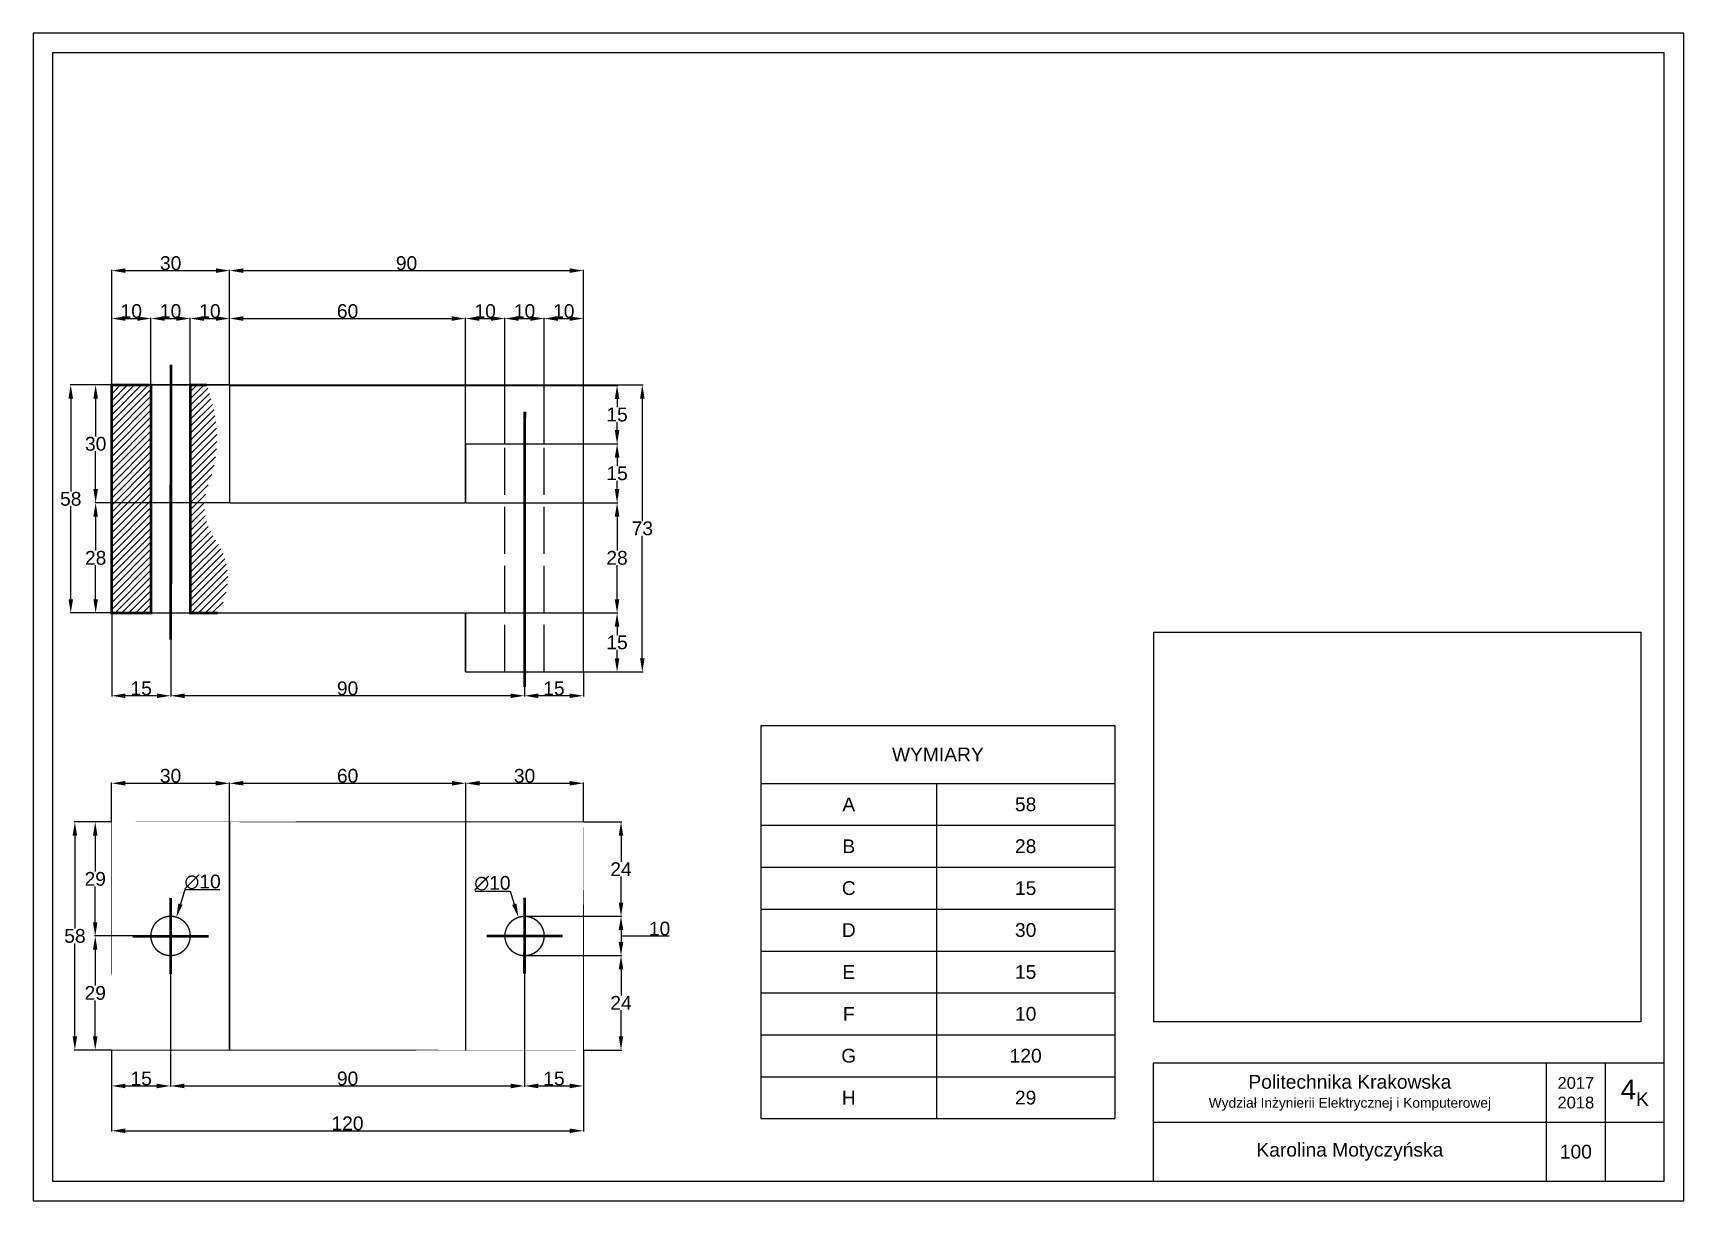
# Model space of a CAD drawing. Header units: inches. Extents: x 30 to 450, y 19 to 316.
import ezdxf

# ---------------------------------------------------------------- set-up
doc = ezdxf.new("R2010")
doc.units = ezdxf.units.IN
doc.header["$MEASUREMENT"] = 0
doc.linetypes.add('ACAD_ISO02W100', pattern=[15, 12, -3])
doc.linetypes.add('ACAD_ISO10W100', pattern=[18, 12, -3, 0, -3])
doc.layers.add('RYSUNEK', color=7, linetype='Continuous', true_color=0x000000)
doc.layers.add('TEMAT', color=7, linetype='Continuous', true_color=0xffffff)
doc.layers.add('TABELA', color=7, linetype='Continuous')
doc.layers.add('WYMIAROWANIE', color=7, linetype='Continuous')
doc.styles.get("Standard").update_dxf_attribs({"font": 'arial.ttf'})
doc.dimstyles.get("Standard").update_dxf_attribs({"dimtxt": 3.5, "dimasz": 3.5, "dimexe": 0.18, "dimexo": 0.0625, "dimgap": 0.09, "dimtad": 1, "dimtih": 1, "dimtoh": 1, "dimdec": 0, "dimzin": 0, "dimdsep": 46, "dimtxsty": 'Standard', "dimcen": 0, "dimadec": 0, "dimazin": 0, "dimtfac": 1, "dimtdec": 0, "dimtofl": 0, "dimtmove": 0, "dimatfit": 3, "dimfxl": 1, "dimtolj": 1, "dimtzin": 0, "dimarcsym": 0})
picture_1 = doc.add_image_def('image1.jpg', size_in_pixel=(1535, 1228))

# ---------------------------------------------------------------- blocks, each defined once
blk = doc.blocks.new('*T1')
at = {"layer": 'TABELA', "color": 0, "linetype": 'ByBlock', "lineweight": -2, "transparency": 16777216}
for p, q in [((0, 0), (90, 0)), ((0, 0), (0, -100)), ((90, 0), (90, -100)), ((0, -14.76), (90, -14.76)), ((44.69, -14.76), (44.69, -100)), ((0, -25.41), (90, -25.41)), ((0, -36.07), (90, -36.07)), ((0, -46.72), (90, -46.72)), ((0, -57.38), (90, -57.38)), ((0, -68.03), (90, -68.03)), ((0, -78.69), (90, -78.69)), ((0, -89.34), (90, -89.34)), ((0, -100), (90, -100))]:
    blk.add_line(p, q, dxfattribs=at)
at = {"layer": 'TABELA', "color": 0, "transparency": 16777216, "char_height": 3.5, "attachment_point": 5}
for s, insert, width in [('WYMIARY', (45, -7.38), 89.88), ('A', (22.34, -20.09), 44.5653), ('58', (67.34, -20.09), 45.1947), ('B', (22.34, -30.74), 44.5653), ('28', (67.34, -30.74), 45.1947), ('C', (22.34, -41.4), 44.5653), ('15', (67.34, -41.4), 45.1947), ('D', (22.34, -52.05), 44.5653), ('30', (67.34, -52.05), 45.1947), ('E', (22.34, -62.71), 44.5653), ('15', (67.34, -62.71), 45.1947), ('F', (22.34, -73.36), 44.5653), ('10', (67.34, -73.36), 45.1947), ('G', (22.34, -84.02), 44.5653), ('120', (67.34, -84.02), 45.1947), ('H', (22.34, -94.67), 44.5653), ('29', (67.34, -94.67), 45.1947)]:
    blk.add_mtext(s, dxfattribs=dict(at, insert=insert, width=width))
blk = doc.blocks.new('*D2')
at = {"layer": 'Defpoints', "color": 0, "lineweight": 25, "transparency": 16777216}
for p in [(60.12, 243.44), (50.14, 226.57), (60.12, 226.57)]:
    blk.add_point(p, dxfattribs=at)
at = {"layer": 'WYMIAROWANIE', "color": 0, "lineweight": -2, "transparency": 16777216}
for p, q in [((50.14, 226.63), (50.14, 243.62)), ((60.12, 226.63), (60.12, 243.62)), ((53.64, 243.44), (56.62, 243.44))]:
    blk.add_line(p, q, dxfattribs=at)
at = {"layer": 'WYMIAROWANIE', "color": 0, "lineweight": 25, "transparency": 16777216}
for points in [[(53.64, 244.02), (53.64, 242.86), (50.14, 243.44)], [(56.62, 244.02), (56.62, 242.86), (60.12, 243.44)]]:
    blk.add_solid(points, dxfattribs=at)
at = {"layer": 'WYMIAROWANIE', "color": 0, "lineweight": 25, "transparency": 16777216, "insert": (55.13, 245.32), "char_height": 3.5, "attachment_point": 5}
blk.add_mtext('\\A1;10', dxfattribs=at)
blk = doc.blocks.new('*D3')
at = {"layer": 'Defpoints', "color": 0, "lineweight": 25, "transparency": 16777216}
for p in [(70.12, 243.44), (60.12, 226.57), (70.12, 226.57)]:
    blk.add_point(p, dxfattribs=at)
at = {"layer": 'WYMIAROWANIE', "color": 0, "lineweight": -2, "transparency": 16777216}
for p, q in [((60.12, 226.63), (60.12, 243.62)), ((70.12, 226.63), (70.12, 243.62)), ((63.62, 243.44), (66.62, 243.44))]:
    blk.add_line(p, q, dxfattribs=at)
at = {"layer": 'WYMIAROWANIE', "color": 0, "lineweight": 25, "transparency": 16777216}
for points in [[(63.62, 244.02), (63.62, 242.86), (60.12, 243.44)], [(66.62, 244.02), (66.62, 242.86), (70.12, 243.44)]]:
    blk.add_solid(points, dxfattribs=at)
at = {"layer": 'WYMIAROWANIE', "color": 0, "lineweight": 25, "transparency": 16777216, "insert": (65.12, 245.32), "char_height": 3.5, "attachment_point": 5}
blk.add_mtext('\\A1;10', dxfattribs=at)
blk = doc.blocks.new('*D4')
at = {"layer": 'Defpoints', "color": 0, "lineweight": 25, "transparency": 16777216}
for p in [(80.14, 243.44), (70.12, 226.57), (80.14, 226.57)]:
    blk.add_point(p, dxfattribs=at)
at = {"layer": 'WYMIAROWANIE', "color": 0, "lineweight": -2, "transparency": 16777216}
for p, q in [((70.12, 226.63), (70.12, 243.62)), ((80.14, 226.63), (80.14, 243.62)), ((73.62, 243.44), (76.64, 243.44))]:
    blk.add_line(p, q, dxfattribs=at)
at = {"layer": 'WYMIAROWANIE', "color": 0, "lineweight": 25, "transparency": 16777216}
for points in [[(73.62, 244.02), (73.62, 242.86), (70.12, 243.44)], [(76.64, 244.02), (76.64, 242.86), (80.14, 243.44)]]:
    blk.add_solid(points, dxfattribs=at)
at = {"layer": 'WYMIAROWANIE', "color": 0, "lineweight": 25, "transparency": 16777216, "insert": (75.13, 245.32), "char_height": 3.5, "attachment_point": 5}
blk.add_mtext('\\A1;10', dxfattribs=at)
blk = doc.blocks.new('*D5')
at = {"layer": 'Defpoints', "color": 0, "lineweight": 25, "transparency": 16777216}
for p in [(140.14, 243.44), (80.14, 226.57), (140.14, 211.57)]:
    blk.add_point(p, dxfattribs=at)
at = {"layer": 'WYMIAROWANIE', "color": 0, "lineweight": -2, "transparency": 16777216}
for p, q in [((80.14, 226.63), (80.14, 243.62)), ((140.14, 211.63), (140.14, 243.62)), ((83.64, 243.44), (136.64, 243.44))]:
    blk.add_line(p, q, dxfattribs=at)
at = {"layer": 'WYMIAROWANIE', "color": 0, "lineweight": 25, "transparency": 16777216}
for points in [[(83.64, 244.02), (83.64, 242.86), (80.14, 243.44)], [(136.64, 244.02), (136.64, 242.86), (140.14, 243.44)]]:
    blk.add_solid(points, dxfattribs=at)
at = {"layer": 'WYMIAROWANIE', "color": 0, "lineweight": 25, "transparency": 16777216, "insert": (110.14, 245.32), "char_height": 3.5, "attachment_point": 5}
blk.add_mtext('\\A1;60', dxfattribs=at)
blk = doc.blocks.new('*D6')
at = {"layer": 'Defpoints', "color": 0, "lineweight": 25, "transparency": 16777216}
for p in [(150.17, 243.44), (140.14, 211.57), (150.17, 211.57)]:
    blk.add_point(p, dxfattribs=at)
at = {"layer": 'WYMIAROWANIE', "color": 0, "lineweight": -2, "transparency": 16777216}
for p, q in [((140.14, 211.63), (140.14, 243.62)), ((150.17, 211.63), (150.17, 243.62)), ((143.64, 243.44), (146.67, 243.44))]:
    blk.add_line(p, q, dxfattribs=at)
at = {"layer": 'WYMIAROWANIE', "color": 0, "lineweight": 25, "transparency": 16777216}
for points in [[(143.64, 244.02), (143.64, 242.86), (140.14, 243.44)], [(146.67, 244.02), (146.67, 242.86), (150.17, 243.44)]]:
    blk.add_solid(points, dxfattribs=at)
at = {"layer": 'WYMIAROWANIE', "color": 0, "lineweight": 25, "transparency": 16777216, "insert": (145.15, 245.32), "char_height": 3.5, "attachment_point": 5}
blk.add_mtext('\\A1;10', dxfattribs=at)
blk = doc.blocks.new('*D7')
at = {"layer": 'Defpoints', "color": 0, "lineweight": 25, "transparency": 16777216}
for p in [(160.17, 243.44), (150.17, 211.57), (160.17, 211.57)]:
    blk.add_point(p, dxfattribs=at)
at = {"layer": 'WYMIAROWANIE', "color": 0, "lineweight": -2, "transparency": 16777216}
for p, q in [((150.17, 211.63), (150.17, 243.62)), ((160.17, 211.63), (160.17, 243.62)), ((153.67, 243.44), (156.67, 243.44))]:
    blk.add_line(p, q, dxfattribs=at)
at = {"layer": 'WYMIAROWANIE', "color": 0, "lineweight": 25, "transparency": 16777216}
for points in [[(153.67, 244.02), (153.67, 242.86), (150.17, 243.44)], [(156.67, 244.02), (156.67, 242.86), (160.17, 243.44)]]:
    blk.add_solid(points, dxfattribs=at)
at = {"layer": 'WYMIAROWANIE', "color": 0, "lineweight": 25, "transparency": 16777216, "insert": (155.17, 245.32), "char_height": 3.5, "attachment_point": 5}
blk.add_mtext('\\A1;10', dxfattribs=at)
blk = doc.blocks.new('*D8')
at = {"layer": 'Defpoints', "color": 0, "lineweight": 25, "transparency": 16777216}
for p in [(170.14, 243.44), (160.17, 211.57), (170.14, 211.57)]:
    blk.add_point(p, dxfattribs=at)
at = {"layer": 'WYMIAROWANIE', "color": 0, "lineweight": -2, "transparency": 16777216}
for p, q in [((160.17, 211.63), (160.17, 243.62)), ((170.14, 211.63), (170.14, 243.62)), ((163.67, 243.44), (166.64, 243.44))]:
    blk.add_line(p, q, dxfattribs=at)
at = {"layer": 'WYMIAROWANIE', "color": 0, "lineweight": 25, "transparency": 16777216}
for points in [[(163.67, 244.02), (163.67, 242.86), (160.17, 243.44)], [(166.64, 244.02), (166.64, 242.86), (170.14, 243.44)]]:
    blk.add_solid(points, dxfattribs=at)
at = {"layer": 'WYMIAROWANIE', "color": 0, "lineweight": 25, "transparency": 16777216, "insert": (165.15, 245.32), "char_height": 3.5, "attachment_point": 5}
blk.add_mtext('\\A1;10', dxfattribs=at)
blk = doc.blocks.new('*D9')
at = {"layer": 'Defpoints', "color": 0, "lineweight": 25, "transparency": 16777216}
for p in [(50.14, 226.57), (39.72, 168.57), (50.14, 168.57)]:
    blk.add_point(p, dxfattribs=at)
at = {"layer": 'WYMIAROWANIE', "color": 0, "lineweight": -2, "transparency": 16777216}
for p, q in [((50.07, 226.57), (39.54, 226.57)), ((39.72, 223.07), (39.72, 199.45)), ((39.72, 172.07), (39.72, 195.69)), ((50.07, 168.57), (39.54, 168.57))]:
    blk.add_line(p, q, dxfattribs=at)
at = {"layer": 'WYMIAROWANIE', "color": 0, "lineweight": 25, "transparency": 16777216}
for points in [[(39.14, 223.07), (40.31, 223.07), (39.72, 226.57)], [(39.14, 172.07), (40.31, 172.07), (39.72, 168.57)]]:
    blk.add_solid(points, dxfattribs=at)
at = {"layer": 'WYMIAROWANIE', "color": 0, "lineweight": 25, "transparency": 16777216, "insert": (39.72, 197.57), "char_height": 3.5, "attachment_point": 5}
blk.add_mtext('\\A1;58', dxfattribs=at)
blk = doc.blocks.new('*D10')
at = {"layer": 'Defpoints', "color": 0, "lineweight": 25, "transparency": 16777216}
for p in [(80.14, 226.57), (46.06, 196.57), (80.14, 196.57)]:
    blk.add_point(p, dxfattribs=at)
at = {"layer": 'WYMIAROWANIE', "color": 0, "lineweight": -2, "transparency": 16777216}
for p, q in [((80.07, 226.57), (45.88, 226.57)), ((46.06, 223.07), (46.06, 213.45)), ((46.06, 200.07), (46.06, 209.69)), ((80.07, 196.57), (45.88, 196.57))]:
    blk.add_line(p, q, dxfattribs=at)
at = {"layer": 'WYMIAROWANIE', "color": 0, "lineweight": 25, "transparency": 16777216}
for points in [[(45.47, 223.07), (46.64, 223.07), (46.06, 226.57)], [(45.47, 200.07), (46.64, 200.07), (46.06, 196.57)]]:
    blk.add_solid(points, dxfattribs=at)
at = {"layer": 'WYMIAROWANIE', "color": 0, "lineweight": 25, "transparency": 16777216, "insert": (46.06, 211.57), "char_height": 3.5, "attachment_point": 5}
blk.add_mtext('\\A1;30', dxfattribs=at)
blk = doc.blocks.new('*D11')
at = {"layer": 'Defpoints', "color": 0, "lineweight": 25, "transparency": 16777216}
for p in [(80.14, 196.57), (46.06, 168.57), (60.12, 168.57)]:
    blk.add_point(p, dxfattribs=at)
at = {"layer": 'WYMIAROWANIE', "color": 0, "lineweight": -2, "transparency": 16777216}
for p, q in [((80.07, 196.57), (45.88, 196.57)), ((46.06, 193.07), (46.06, 184.45)), ((46.06, 172.07), (46.06, 180.69)), ((60.06, 168.57), (45.88, 168.57))]:
    blk.add_line(p, q, dxfattribs=at)
at = {"layer": 'WYMIAROWANIE', "color": 0, "lineweight": 25, "transparency": 16777216}
for points in [[(45.47, 193.07), (46.64, 193.07), (46.06, 196.57)], [(45.47, 172.07), (46.64, 172.07), (46.06, 168.57)]]:
    blk.add_solid(points, dxfattribs=at)
at = {"layer": 'WYMIAROWANIE', "color": 0, "lineweight": 25, "transparency": 16777216, "insert": (46.06, 182.57), "char_height": 3.5, "attachment_point": 5}
blk.add_mtext('\\A1;28', dxfattribs=at)
blk = doc.blocks.new('*D12')
at = {"layer": 'Defpoints', "color": 0, "lineweight": 25, "transparency": 16777216}
for p in [(80.14, 226.45), (170.14, 211.57), (178.7, 211.57)]:
    blk.add_point(p, dxfattribs=at)
at = {"layer": 'WYMIAROWANIE', "color": 0, "lineweight": -2, "transparency": 16777216}
for p, q in [((80.2, 226.45), (178.88, 226.45)), ((178.7, 222.95), (178.7, 220.89)), ((178.7, 215.07), (178.7, 217.13)), ((170.2, 211.57), (178.88, 211.57))]:
    blk.add_line(p, q, dxfattribs=at)
at = {"layer": 'WYMIAROWANIE', "color": 0, "lineweight": 25, "transparency": 16777216}
for points in [[(178.12, 222.95), (179.29, 222.95), (178.7, 226.45)], [(178.12, 215.07), (179.29, 215.07), (178.7, 211.57)]]:
    blk.add_solid(points, dxfattribs=at)
at = {"layer": 'WYMIAROWANIE', "color": 0, "lineweight": 25, "transparency": 16777216, "insert": (178.7, 219.01), "char_height": 3.5, "attachment_point": 5}
blk.add_mtext('\\A1;15', dxfattribs=at)
blk = doc.blocks.new('*D13')
at = {"layer": 'Defpoints', "color": 0, "lineweight": 25, "transparency": 16777216}
for p in [(170.14, 211.57), (140.14, 196.57), (178.7, 196.57)]:
    blk.add_point(p, dxfattribs=at)
at = {"layer": 'WYMIAROWANIE', "color": 0, "lineweight": -2, "transparency": 16777216}
for p, q in [((170.2, 211.57), (178.88, 211.57)), ((178.7, 208.07), (178.7, 205.95)), ((178.7, 200.07), (178.7, 202.19)), ((140.2, 196.57), (178.88, 196.57))]:
    blk.add_line(p, q, dxfattribs=at)
at = {"layer": 'WYMIAROWANIE', "color": 0, "lineweight": 25, "transparency": 16777216}
for points in [[(178.12, 208.07), (179.29, 208.07), (178.7, 211.57)], [(178.12, 200.07), (179.29, 200.07), (178.7, 196.57)]]:
    blk.add_solid(points, dxfattribs=at)
at = {"layer": 'WYMIAROWANIE', "color": 0, "lineweight": 25, "transparency": 16777216, "insert": (178.7, 204.07), "char_height": 3.5, "attachment_point": 5}
blk.add_mtext('\\A1;15', dxfattribs=at)
blk = doc.blocks.new('*D14')
at = {"layer": 'Defpoints', "color": 0, "lineweight": 25, "transparency": 16777216}
for p in [(140.14, 196.57), (140.14, 168.57), (178.7, 168.57)]:
    blk.add_point(p, dxfattribs=at)
at = {"layer": 'WYMIAROWANIE', "color": 0, "lineweight": -2, "transparency": 16777216}
for p, q in [((140.2, 196.57), (178.88, 196.57)), ((178.7, 193.07), (178.7, 184.45)), ((178.7, 172.07), (178.7, 180.69)), ((140.2, 168.57), (178.88, 168.57))]:
    blk.add_line(p, q, dxfattribs=at)
at = {"layer": 'WYMIAROWANIE', "color": 0, "lineweight": 25, "transparency": 16777216}
for points in [[(178.12, 193.07), (179.29, 193.07), (178.7, 196.57)], [(178.12, 172.07), (179.29, 172.07), (178.7, 168.57)]]:
    blk.add_solid(points, dxfattribs=at)
at = {"layer": 'WYMIAROWANIE', "color": 0, "lineweight": 25, "transparency": 16777216, "insert": (178.7, 182.57), "char_height": 3.5, "attachment_point": 5}
blk.add_mtext('\\A1;28', dxfattribs=at)
blk = doc.blocks.new('*D15')
at = {"layer": 'Defpoints', "color": 0, "lineweight": 25, "transparency": 16777216}
for p in [(140.14, 168.57), (170.14, 153.57), (178.7, 153.57)]:
    blk.add_point(p, dxfattribs=at)
at = {"layer": 'WYMIAROWANIE', "color": 0, "lineweight": -2, "transparency": 16777216}
for p, q in [((140.2, 168.57), (178.88, 168.57)), ((178.7, 165.07), (178.7, 162.95)), ((178.7, 157.07), (178.7, 159.19)), ((170.2, 153.57), (178.88, 153.57))]:
    blk.add_line(p, q, dxfattribs=at)
at = {"layer": 'WYMIAROWANIE', "color": 0, "lineweight": 25, "transparency": 16777216}
for points in [[(178.12, 165.07), (179.29, 165.07), (178.7, 168.57)], [(178.12, 157.07), (179.29, 157.07), (178.7, 153.57)]]:
    blk.add_solid(points, dxfattribs=at)
at = {"layer": 'WYMIAROWANIE', "color": 0, "lineweight": 25, "transparency": 16777216, "insert": (178.7, 161.07), "char_height": 3.5, "attachment_point": 5}
blk.add_mtext('\\A1;15', dxfattribs=at)
blk = doc.blocks.new('*D16')
at = {"layer": 'Defpoints', "color": 0, "lineweight": 25, "transparency": 16777216}
for p in [(80.14, 226.57), (170.14, 153.57), (185.13, 153.57)]:
    blk.add_point(p, dxfattribs=at)
at = {"layer": 'WYMIAROWANIE', "color": 0, "lineweight": -2, "transparency": 16777216}
for p, q in [((80.2, 226.57), (185.31, 226.57)), ((185.13, 223.07), (185.13, 191.95)), ((185.13, 157.07), (185.13, 188.19)), ((170.2, 153.57), (185.31, 153.57))]:
    blk.add_line(p, q, dxfattribs=at)
at = {"layer": 'WYMIAROWANIE', "color": 0, "lineweight": 25, "transparency": 16777216}
for points in [[(184.55, 223.07), (185.71, 223.07), (185.13, 226.57)], [(184.55, 157.07), (185.71, 157.07), (185.13, 153.57)]]:
    blk.add_solid(points, dxfattribs=at)
at = {"layer": 'WYMIAROWANIE', "color": 0, "lineweight": 25, "transparency": 16777216, "insert": (185.13, 190.07), "char_height": 3.5, "attachment_point": 5}
blk.add_mtext('\\A1;73', dxfattribs=at)
blk = doc.blocks.new('*D17')
at = {"layer": 'Defpoints', "color": 0, "lineweight": 25, "transparency": 16777216}
for p in [(155.14, 153.57), (170.14, 153.57), (155.14, 147.51)]:
    blk.add_point(p, dxfattribs=at)
at = {"layer": 'WYMIAROWANIE', "color": 0, "lineweight": -2, "transparency": 16777216}
for p, q in [((155.14, 153.51), (155.14, 147.33)), ((170.14, 153.51), (170.14, 147.33)), ((166.64, 147.51), (158.64, 147.51))]:
    blk.add_line(p, q, dxfattribs=at)
at = {"layer": 'WYMIAROWANIE', "color": 0, "lineweight": 25, "transparency": 16777216}
for points in [[(158.64, 148.09), (158.64, 146.93), (155.14, 147.51)], [(166.64, 148.09), (166.64, 146.93), (170.14, 147.51)]]:
    blk.add_solid(points, dxfattribs=at)
at = {"layer": 'WYMIAROWANIE', "color": 0, "lineweight": 25, "transparency": 16777216, "insert": (162.64, 149.39), "char_height": 3.5, "attachment_point": 5}
blk.add_mtext('\\A1;15', dxfattribs=at)
blk = doc.blocks.new('*D18')
at = {"layer": 'Defpoints', "color": 0, "lineweight": 25, "transparency": 16777216}
for p in [(65.16, 168.57), (155.14, 153.57), (65.16, 147.51)]:
    blk.add_point(p, dxfattribs=at)
at = {"layer": 'WYMIAROWANIE', "color": 0, "lineweight": -2, "transparency": 16777216}
for p, q in [((65.16, 168.51), (65.16, 147.33)), ((155.14, 153.51), (155.14, 147.33)), ((151.64, 147.51), (68.66, 147.51))]:
    blk.add_line(p, q, dxfattribs=at)
at = {"layer": 'WYMIAROWANIE', "color": 0, "lineweight": 25, "transparency": 16777216}
for points in [[(68.66, 148.09), (68.66, 146.93), (65.16, 147.51)], [(151.64, 148.09), (151.64, 146.93), (155.14, 147.51)]]:
    blk.add_solid(points, dxfattribs=at)
at = {"layer": 'WYMIAROWANIE', "color": 0, "lineweight": 25, "transparency": 16777216, "insert": (110.15, 149.39), "char_height": 3.5, "attachment_point": 5}
blk.add_mtext('\\A1;90', dxfattribs=at)
blk = doc.blocks.new('*D19')
at = {"layer": 'Defpoints', "color": 0, "lineweight": 25, "transparency": 16777216}
for p in [(50.14, 168.57), (65.16, 168.57), (50.14, 147.51)]:
    blk.add_point(p, dxfattribs=at)
at = {"layer": 'WYMIAROWANIE', "color": 0, "lineweight": -2, "transparency": 16777216}
for p, q in [((50.14, 168.51), (50.14, 147.33)), ((65.16, 168.51), (65.16, 147.33)), ((61.66, 147.51), (53.64, 147.51))]:
    blk.add_line(p, q, dxfattribs=at)
at = {"layer": 'WYMIAROWANIE', "color": 0, "lineweight": 25, "transparency": 16777216}
for points in [[(53.64, 148.09), (53.64, 146.93), (50.14, 147.51)], [(61.66, 148.09), (61.66, 146.93), (65.16, 147.51)]]:
    blk.add_solid(points, dxfattribs=at)
at = {"layer": 'WYMIAROWANIE', "color": 0, "lineweight": 25, "transparency": 16777216, "insert": (57.65, 149.39), "char_height": 3.5, "attachment_point": 5}
blk.add_mtext('\\A1;15', dxfattribs=at)
blk = doc.blocks.new('*D20')
at = {"layer": 'Defpoints', "color": 0, "lineweight": 25, "transparency": 16777216}
for p in [(80.14, 255.63), (50.14, 226.57), (80.14, 226.57)]:
    blk.add_point(p, dxfattribs=at)
at = {"layer": 'WYMIAROWANIE', "color": 0, "lineweight": -2, "transparency": 16777216}
for p, q in [((50.14, 226.63), (50.14, 255.81)), ((53.64, 255.63), (76.64, 255.63)), ((80.14, 226.63), (80.14, 255.81))]:
    blk.add_line(p, q, dxfattribs=at)
at = {"layer": 'WYMIAROWANIE', "color": 0, "lineweight": 25, "transparency": 16777216}
for points in [[(53.64, 256.21), (53.64, 255.05), (50.14, 255.63)], [(76.64, 256.21), (76.64, 255.05), (80.14, 255.63)]]:
    blk.add_solid(points, dxfattribs=at)
at = {"layer": 'WYMIAROWANIE', "color": 0, "lineweight": 25, "transparency": 16777216, "insert": (65.14, 257.51), "char_height": 3.5, "attachment_point": 5}
blk.add_mtext('\\A1;30', dxfattribs=at)
blk = doc.blocks.new('*D21')
at = {"layer": 'Defpoints', "color": 0, "lineweight": 25, "transparency": 16777216}
for p in [(170.14, 255.63), (80.14, 226.57), (170.14, 226.45)]:
    blk.add_point(p, dxfattribs=at)
at = {"layer": 'WYMIAROWANIE', "color": 0, "lineweight": -2, "transparency": 16777216}
for p, q in [((80.14, 226.63), (80.14, 255.81)), ((83.64, 255.63), (166.64, 255.63)), ((170.14, 226.52), (170.14, 255.81))]:
    blk.add_line(p, q, dxfattribs=at)
at = {"layer": 'WYMIAROWANIE', "color": 0, "lineweight": 25, "transparency": 16777216}
for points in [[(83.64, 256.21), (83.64, 255.05), (80.14, 255.63)], [(166.64, 256.21), (166.64, 255.05), (170.14, 255.63)]]:
    blk.add_solid(points, dxfattribs=at)
at = {"layer": 'WYMIAROWANIE', "color": 0, "lineweight": 25, "transparency": 16777216, "insert": (125.14, 257.51), "char_height": 3.5, "attachment_point": 5}
blk.add_mtext('\\A1;90', dxfattribs=at)
blk = doc.blocks.new('*D22')
at = {"layer": 'Defpoints', "color": 0, "lineweight": 25, "transparency": 16777216}
for p in [(80.11, 125.26), (50.13, 115.43), (80.11, 115.43)]:
    blk.add_point(p, dxfattribs=at)
at = {"layer": 'WYMIAROWANIE', "color": 0, "lineweight": -2, "transparency": 16777216}
for p, q in [((50.13, 115.49), (50.13, 125.44)), ((53.63, 125.26), (76.61, 125.26)), ((80.11, 115.49), (80.11, 125.44))]:
    blk.add_line(p, q, dxfattribs=at)
at = {"layer": 'WYMIAROWANIE', "color": 0, "lineweight": 25, "transparency": 16777216}
for points in [[(53.63, 125.85), (53.63, 124.68), (50.13, 125.26)], [(76.61, 125.85), (76.61, 124.68), (80.11, 125.26)]]:
    blk.add_solid(points, dxfattribs=at)
at = {"layer": 'WYMIAROWANIE', "color": 0, "lineweight": 25, "transparency": 16777216, "insert": (65.12, 127.14), "char_height": 3.5, "attachment_point": 5}
blk.add_mtext('\\A1;30', dxfattribs=at)
blk = doc.blocks.new('*D23')
at = {"layer": 'Defpoints', "color": 0, "lineweight": 25, "transparency": 16777216}
for p in [(140.21, 125.26), (80.11, 115.43), (140.21, 115.43)]:
    blk.add_point(p, dxfattribs=at)
at = {"layer": 'WYMIAROWANIE', "color": 0, "lineweight": -2, "transparency": 16777216}
for p, q in [((80.11, 115.49), (80.11, 125.44)), ((83.61, 125.26), (136.71, 125.26)), ((140.21, 115.49), (140.21, 125.44))]:
    blk.add_line(p, q, dxfattribs=at)
at = {"layer": 'WYMIAROWANIE', "color": 0, "lineweight": 25, "transparency": 16777216}
for points in [[(83.61, 125.85), (83.61, 124.68), (80.11, 125.26)], [(136.71, 125.85), (136.71, 124.68), (140.21, 125.26)]]:
    blk.add_solid(points, dxfattribs=at)
at = {"layer": 'WYMIAROWANIE', "color": 0, "lineweight": 25, "transparency": 16777216, "insert": (110.16, 127.14), "char_height": 3.5, "attachment_point": 5}
blk.add_mtext('\\A1;60', dxfattribs=at)
blk = doc.blocks.new('*D24')
at = {"layer": 'Defpoints', "color": 0, "lineweight": 25, "transparency": 16777216}
for p in [(170.13, 125.26), (140.21, 115.43), (170.13, 115.43)]:
    blk.add_point(p, dxfattribs=at)
at = {"layer": 'WYMIAROWANIE', "color": 0, "lineweight": -2, "transparency": 16777216}
for p, q in [((140.21, 115.49), (140.21, 125.44)), ((143.71, 125.26), (166.63, 125.26)), ((170.13, 115.49), (170.13, 125.44))]:
    blk.add_line(p, q, dxfattribs=at)
at = {"layer": 'WYMIAROWANIE', "color": 0, "lineweight": 25, "transparency": 16777216}
for points in [[(143.71, 125.85), (143.71, 124.68), (140.21, 125.26)], [(166.63, 125.85), (166.63, 124.68), (170.13, 125.26)]]:
    blk.add_solid(points, dxfattribs=at)
at = {"layer": 'WYMIAROWANIE', "color": 0, "lineweight": 25, "transparency": 16777216, "insert": (155.17, 127.14), "char_height": 3.5, "attachment_point": 5}
blk.add_mtext('\\A1;30', dxfattribs=at)
blk = doc.blocks.new('*D25')
at = {"layer": 'Defpoints', "color": 0, "lineweight": 25, "transparency": 16777216}
for p in [(50.13, 115.43), (40.78, 57.43), (50.13, 57.43)]:
    blk.add_point(p, dxfattribs=at)
at = {"layer": 'WYMIAROWANIE', "color": 0, "lineweight": -2, "transparency": 16777216}
for p, q in [((50.07, 115.43), (40.6, 115.43)), ((40.78, 111.93), (40.78, 88.3)), ((40.78, 60.93), (40.78, 84.55)), ((50.07, 57.43), (40.6, 57.43))]:
    blk.add_line(p, q, dxfattribs=at)
at = {"layer": 'WYMIAROWANIE', "color": 0, "lineweight": 25, "transparency": 16777216}
for points in [[(40.2, 111.93), (41.36, 111.93), (40.78, 115.43)], [(40.2, 60.93), (41.36, 60.93), (40.78, 57.43)]]:
    blk.add_solid(points, dxfattribs=at)
at = {"layer": 'WYMIAROWANIE', "color": 0, "lineweight": 25, "transparency": 16777216, "insert": (40.78, 86.43), "char_height": 3.5, "attachment_point": 5}
blk.add_mtext('\\A1;58', dxfattribs=at)
blk = doc.blocks.new('*D26')
at = {"layer": 'Defpoints', "color": 0, "lineweight": 25, "transparency": 16777216}
for p in [(65.12, 86.34), (50.13, 57.43), (65.12, 48.29)]:
    blk.add_point(p, dxfattribs=at)
at = {"layer": 'WYMIAROWANIE', "color": 0, "lineweight": -2, "transparency": 16777216}
for p, q in [((65.12, 86.28), (65.12, 48.11)), ((50.13, 57.36), (50.13, 48.11)), ((53.63, 48.29), (61.62, 48.29))]:
    blk.add_line(p, q, dxfattribs=at)
at = {"layer": 'WYMIAROWANIE', "color": 0, "lineweight": 25, "transparency": 16777216}
for points in [[(53.63, 48.87), (53.63, 47.71), (50.13, 48.29)], [(61.62, 48.87), (61.62, 47.71), (65.12, 48.29)]]:
    blk.add_solid(points, dxfattribs=at)
at = {"layer": 'WYMIAROWANIE', "color": 0, "lineweight": 25, "transparency": 16777216, "insert": (57.63, 50.17), "char_height": 3.5, "attachment_point": 5}
blk.add_mtext('\\A1;15', dxfattribs=at)
blk = doc.blocks.new('*D27')
at = {"layer": 'Defpoints', "color": 0, "lineweight": 25, "transparency": 16777216}
for p in [(65.12, 86.34), (155.17, 86.43), (155.17, 48.29)]:
    blk.add_point(p, dxfattribs=at)
at = {"layer": 'WYMIAROWANIE', "color": 0, "lineweight": -2, "transparency": 16777216}
for p, q in [((65.12, 86.28), (65.12, 48.11)), ((155.17, 86.36), (155.17, 48.11)), ((68.62, 48.29), (151.67, 48.29))]:
    blk.add_line(p, q, dxfattribs=at)
at = {"layer": 'WYMIAROWANIE', "color": 0, "lineweight": 25, "transparency": 16777216}
for points in [[(68.62, 48.87), (68.62, 47.71), (65.12, 48.29)], [(151.67, 48.87), (151.67, 47.71), (155.17, 48.29)]]:
    blk.add_solid(points, dxfattribs=at)
at = {"layer": 'WYMIAROWANIE', "color": 0, "lineweight": 25, "transparency": 16777216, "insert": (110.15, 50.17), "char_height": 3.5, "attachment_point": 5}
blk.add_mtext('\\A1;90', dxfattribs=at)
blk = doc.blocks.new('*D28')
at = {"layer": 'Defpoints', "color": 0, "lineweight": 25, "transparency": 16777216}
for p in [(155.17, 86.43), (170.13, 57.43), (170.13, 48.29)]:
    blk.add_point(p, dxfattribs=at)
at = {"layer": 'WYMIAROWANIE', "color": 0, "lineweight": -2, "transparency": 16777216}
for p, q in [((155.17, 86.36), (155.17, 48.11)), ((170.13, 57.36), (170.13, 48.11)), ((158.67, 48.29), (166.63, 48.29))]:
    blk.add_line(p, q, dxfattribs=at)
at = {"layer": 'WYMIAROWANIE', "color": 0, "lineweight": 25, "transparency": 16777216}
for points in [[(158.67, 48.87), (158.67, 47.71), (155.17, 48.29)], [(166.63, 48.87), (166.63, 47.71), (170.13, 48.29)]]:
    blk.add_solid(points, dxfattribs=at)
at = {"layer": 'WYMIAROWANIE', "color": 0, "lineweight": 25, "transparency": 16777216, "insert": (162.65, 50.17), "char_height": 3.5, "attachment_point": 5}
blk.add_mtext('\\A1;15', dxfattribs=at)
blk = doc.blocks.new('*D29')
at = {"layer": 'Defpoints', "color": 0, "lineweight": 25, "transparency": 16777216}
for p in [(50.13, 57.43), (170.13, 57.43), (170.13, 36.9)]:
    blk.add_point(p, dxfattribs=at)
at = {"layer": 'WYMIAROWANIE', "color": 0, "lineweight": -2, "transparency": 16777216}
for p, q in [((50.13, 57.36), (50.13, 36.72)), ((170.13, 57.36), (170.13, 36.72)), ((53.63, 36.9), (166.63, 36.9))]:
    blk.add_line(p, q, dxfattribs=at)
at = {"layer": 'WYMIAROWANIE', "color": 0, "lineweight": 25, "transparency": 16777216}
for points in [[(53.63, 37.48), (53.63, 36.31), (50.13, 36.9)], [(166.63, 37.48), (166.63, 36.31), (170.13, 36.9)]]:
    blk.add_solid(points, dxfattribs=at)
at = {"layer": 'WYMIAROWANIE', "color": 0, "lineweight": 25, "transparency": 16777216, "insert": (110.13, 38.77), "char_height": 3.5, "attachment_point": 5}
blk.add_mtext('\\A1;120', dxfattribs=at)
blk = doc.blocks.new('*D30')
at = {"layer": 'Defpoints', "color": 0, "lineweight": 25, "transparency": 16777216}
for p in [(50.13, 115.43), (45.95, 86.43), (65.12, 86.43)]:
    blk.add_point(p, dxfattribs=at)
at = {"layer": 'WYMIAROWANIE', "color": 0, "lineweight": -2, "transparency": 16777216}
for p, q in [((50.07, 115.43), (45.77, 115.43)), ((45.95, 111.93), (45.95, 102.8)), ((45.95, 89.93), (45.95, 99.05)), ((65.06, 86.43), (45.77, 86.43))]:
    blk.add_line(p, q, dxfattribs=at)
at = {"layer": 'WYMIAROWANIE', "color": 0, "lineweight": 25, "transparency": 16777216}
for points in [[(45.37, 111.93), (46.53, 111.93), (45.95, 115.43)], [(45.37, 89.93), (46.53, 89.93), (45.95, 86.43)]]:
    blk.add_solid(points, dxfattribs=at)
at = {"layer": 'WYMIAROWANIE', "color": 0, "lineweight": 25, "transparency": 16777216, "insert": (45.95, 100.93), "char_height": 3.5, "attachment_point": 5}
blk.add_mtext('\\A1;29', dxfattribs=at)
blk = doc.blocks.new('*D31')
at = {"layer": 'Defpoints', "color": 0, "lineweight": 25, "transparency": 16777216}
for p in [(65.12, 86.43), (45.95, 57.43), (50.13, 57.43)]:
    blk.add_point(p, dxfattribs=at)
at = {"layer": 'WYMIAROWANIE', "color": 0, "lineweight": -2, "transparency": 16777216}
for p, q in [((65.06, 86.43), (45.77, 86.43)), ((45.95, 82.93), (45.95, 73.8)), ((45.95, 60.93), (45.95, 70.05)), ((50.07, 57.43), (45.77, 57.43))]:
    blk.add_line(p, q, dxfattribs=at)
at = {"layer": 'WYMIAROWANIE', "color": 0, "lineweight": 25, "transparency": 16777216}
for points in [[(45.37, 82.93), (46.53, 82.93), (45.95, 86.43)], [(45.37, 60.93), (46.53, 60.93), (45.95, 57.43)]]:
    blk.add_solid(points, dxfattribs=at)
at = {"layer": 'WYMIAROWANIE', "color": 0, "lineweight": 25, "transparency": 16777216, "insert": (45.95, 71.93), "char_height": 3.5, "attachment_point": 5}
blk.add_mtext('\\A1;29', dxfattribs=at)
blk = doc.blocks.new('*D32')
at = {"layer": 'Defpoints', "color": 0, "lineweight": 25, "transparency": 16777216}
for p in [(170.13, 115.43), (155.17, 91.43), (179.71, 91.43)]:
    blk.add_point(p, dxfattribs=at)
at = {"layer": 'WYMIAROWANIE', "color": 0, "lineweight": -2, "transparency": 16777216}
for p, q in [((170.19, 115.43), (179.89, 115.43)), ((179.71, 111.93), (179.71, 105.27)), ((179.71, 94.93), (179.71, 101.58)), ((155.24, 91.43), (179.89, 91.43))]:
    blk.add_line(p, q, dxfattribs=at)
at = {"layer": 'WYMIAROWANIE', "color": 0, "lineweight": 25, "transparency": 16777216}
for points in [[(179.12, 111.93), (180.29, 111.93), (179.71, 115.43)], [(179.12, 94.93), (180.29, 94.93), (179.71, 91.43)]]:
    blk.add_solid(points, dxfattribs=at)
at = {"layer": 'WYMIAROWANIE', "color": 0, "lineweight": 25, "transparency": 16777216, "insert": (179.71, 103.43), "char_height": 3.5, "attachment_point": 5}
blk.add_mtext('\\A1;24', dxfattribs=at)
blk = doc.blocks.new('*D33')
at = {"layer": 'Defpoints', "color": 0, "lineweight": 25, "transparency": 16777216}
for p in [(155.17, 91.43), (155.17, 81.43), (179.71, 81.43)]:
    blk.add_point(p, dxfattribs=at)
at = {"layer": 'WYMIAROWANIE', "color": 0, "lineweight": -2, "transparency": 16777216}
for p, q in [((155.24, 91.43), (179.89, 91.43)), ((179.71, 87.93), (179.71, 84.93)), ((179.71, 86.43), (187.08, 86.43)), ((187.08, 86.43), (191.93, 86.43)), ((155.23, 81.43), (179.89, 81.43))]:
    blk.add_line(p, q, dxfattribs=at)
at = {"layer": 'WYMIAROWANIE', "color": 0, "lineweight": 25, "transparency": 16777216}
for points in [[(179.12, 87.93), (180.29, 87.93), (179.71, 91.43)], [(179.12, 84.93), (180.29, 84.93), (179.71, 81.43)]]:
    blk.add_solid(points, dxfattribs=at)
at = {"layer": 'WYMIAROWANIE', "color": 0, "lineweight": 25, "transparency": 16777216, "insert": (189.51, 88.3), "char_height": 3.5, "attachment_point": 5}
blk.add_mtext('\\A1;10', dxfattribs=at)
blk = doc.blocks.new('*D34')
at = {"layer": 'Defpoints', "color": 0, "lineweight": 25, "transparency": 16777216}
for p in [(155.17, 81.43), (170.13, 57.43), (179.71, 57.43)]:
    blk.add_point(p, dxfattribs=at)
at = {"layer": 'WYMIAROWANIE', "color": 0, "lineweight": -2, "transparency": 16777216}
for p, q in [((155.23, 81.43), (179.89, 81.43)), ((179.71, 77.93), (179.71, 71.27)), ((179.71, 60.93), (179.71, 67.58)), ((170.19, 57.43), (179.89, 57.43))]:
    blk.add_line(p, q, dxfattribs=at)
at = {"layer": 'WYMIAROWANIE', "color": 0, "lineweight": 25, "transparency": 16777216}
for points in [[(179.12, 77.93), (180.29, 77.93), (179.71, 81.43)], [(179.12, 60.93), (180.29, 60.93), (179.71, 57.43)]]:
    blk.add_solid(points, dxfattribs=at)
at = {"layer": 'WYMIAROWANIE', "color": 0, "lineweight": 25, "transparency": 16777216, "insert": (179.71, 69.43), "char_height": 3.5, "attachment_point": 5}
blk.add_mtext('\\A1;24', dxfattribs=at)
blk = doc.blocks.new('*D35')
at = {"layer": 'Defpoints', "color": 0, "lineweight": 25, "transparency": 16777216}
for p in [(66.6, 91.2), (63.64, 81.65)]:
    blk.add_point(p, dxfattribs=at)
at = {"layer": 'WYMIAROWANIE', "color": 0, "lineweight": -2, "transparency": 16777216}
for p, q in [((68.76, 98.19), (67.63, 94.55)), ((77.66, 98.19), (68.76, 98.19))]:
    blk.add_line(p, q, dxfattribs=at)
at = {"layer": 'WYMIAROWANIE', "color": 0, "lineweight": 25, "transparency": 16777216}
blk.add_solid([(67.08, 94.72), (68.19, 94.37), (66.6, 91.2)], dxfattribs=at)
at = {"layer": 'WYMIAROWANIE', "color": 0, "lineweight": 25, "transparency": 16777216, "insert": (73.26, 100.17), "char_height": 3.5, "attachment_point": 5}
blk.add_mtext('\\A1;∅10', dxfattribs=at)
blk = doc.blocks.new('*D36')
at = {"layer": 'Defpoints', "color": 0, "lineweight": 25, "transparency": 16777216}
for p in [(153.63, 91.18), (156.71, 81.67)]:
    blk.add_point(p, dxfattribs=at)
at = {"layer": 'WYMIAROWANIE', "color": 0, "lineweight": -2, "transparency": 16777216}
for p, q in [((142.57, 97.84), (151.47, 97.84)), ((151.47, 97.84), (152.55, 94.51))]:
    blk.add_line(p, q, dxfattribs=at)
at = {"layer": 'WYMIAROWANIE', "color": 0, "lineweight": 25, "transparency": 16777216}
blk.add_solid([(153.1, 94.69), (151.99, 94.33), (153.63, 91.18)], dxfattribs=at)
at = {"layer": 'WYMIAROWANIE', "color": 0, "lineweight": 25, "transparency": 16777216, "insert": (146.98, 99.82), "char_height": 3.5, "attachment_point": 5}
blk.add_mtext('\\A1;∅10', dxfattribs=at)

msp = doc.modelspace()

# ---------------------------------------------------------------- hatches: boundary and pattern name
at = {"layer": 'RYSUNEK', "lineweight": 25}
h = msp.add_hatch(dxfattribs=at)
h.set_pattern_fill('LINE', color=256, scale=10, angle=45)
h.set_pattern_definition([(45, (0, -62.7289), (-0.8838835, 0.8838835), [])])
h.paths.add_polyline_path([(60.12, 226.57), (50.14, 226.57), (50.14, 168.57), (60.12, 168.57)])
h.paths.add_polyline_path([(76.55, 187.12, -0.252834), (74.72, 201.15, 0.161381), (75.67, 221.93), (74.38, 226.52), (70.12, 226.57), (70.12, 168.57), (77.08, 168.57, 0.307624)])

# ---------------------------------------------------------------- linework, layer by layer
for p, q in [((415.12, 24.05), (415.12, 54.05)), ((430.12, 24.05), (430.12, 54.05)), ((315.12, 39.05), (445.12, 39.05))]:
    msp.add_line(p, q)
for points in [[(30.12, 19.05), (450.12, 19.05), (450.12, 316.05), (30.12, 316.05)], [(35.12, 24.05), (445.12, 24.05), (445.12, 311.05), (35.12, 311.05)], [(315.12, 24.05), (445.12, 24.05), (445.12, 54.05), (315.12, 54.05)]]:
    msp.add_lwpolyline(points, close=True)
msp.add_line((50.14, 168.57), (50.14, 226.57), dxfattribs=at)
at = {"layer": 'RYSUNEK', "linetype": 'ACAD_ISO02W100', "lineweight": 25}
for p, q in [((150.17, 153.57), (150.17, 211.57)), ((160.17, 153.57), (160.17, 211.57))]:
    msp.add_line(p, q, dxfattribs=at)
at = {"layer": 'RYSUNEK', "color": 6, "lineweight": 25}
msp.add_line((140.14, 168.57), (140.14, 168.57), dxfattribs=at)
at = {"layer": 'RYSUNEK', "linetype": 'ACAD_ISO10W100', "lineweight": 25, "ltscale": 0.7, "const_width": 0.7}
for points in [[(65.22, 231.71), (65.16, 161.74)], [(155.23, 219.74), (155.17, 149.77)], [(65.13, 96.08), (65.11, 76.77)], [(155.18, 96.17), (155.16, 76.85)], [(74.78, 86.32), (55.46, 86.36)], [(164.83, 86.41), (145.51, 86.44)]]:
    msp.add_lwpolyline(points, dxfattribs=at)
at = {"layer": 'RYSUNEK', "lineweight": 25, "const_width": 0.7}
msp.add_lwpolyline([(60.12, 226.57), (50.14, 226.57), (50.14, 168.57), (60.12, 168.57)], close=True, dxfattribs=at)
msp.add_lwpolyline([(74.38, 226.52), (70.12, 226.57), (70.12, 168.57), (77.08, 168.57)], dxfattribs=at)
at = {"layer": 'RYSUNEK', "lineweight": 35, "const_width": 0.35}
for points in [[(50.14, 226.57), (80.14, 226.57)], [(80.14, 226.57), (80.14, 196.57)], [(140.14, 211.57), (170.14, 211.57)], [(140.14, 196.57), (140.14, 211.57)], [(170.14, 211.57), (170.14, 153.57)], [(80.14, 196.57), (140.14, 196.57)], [(50.14, 168.57), (140.14, 168.57)], [(140.14, 153.57), (140.14, 168.57)], [(170.14, 153.57), (140.14, 153.57)]]:
    msp.add_lwpolyline(points, dxfattribs=at)
at = {"layer": 'RYSUNEK', "const_width": 0.25}
for points in [[(50.13, 57.43), (50.13, 115.43)], [(50.13, 115.43), (170.13, 115.43)], [(170.13, 115.43), (170.13, 57.43)], [(170.13, 57.43), (50.13, 57.43)]]:
    msp.add_lwpolyline(points, close=True, dxfattribs=at)
at = {"layer": 'RYSUNEK', "const_width": 0.35}
for points in [[(80.11, 115.43), (80.11, 57.25)], [(140.21, 115.43), (140.21, 57.32)]]:
    msp.add_lwpolyline(points, dxfattribs=at)
at = {"layer": 'RYSUNEK', "lineweight": 25, "const_width": 0.35}
for points in [[(64.35, 81.49, 8.427094), (62.18, 82.38, 0.118665)], [(156.02, 81.5, 6.61366), (153.09, 81.88, 0.151202)]]:
    msp.add_lwpolyline(points, format="xyb", close=True, dxfattribs=at)

# ---------------------------------------------------------------- block references
msp.add_blockref('*T1', (215.31, 139.98))

# ---------------------------------------------------------------- texts
at = {"attachment_point": 5}
for s, width, insert, char_height in [('Politechnika Krakowska\\P{\\H0.71429x;Wydział Inżynierii Elektrycznej i Komputerowej }', 100, (365.12, 46.55), 3.5), ('2017\\P2018', 15, (422.62, 46.55), 3), ('\\A1;4{\\H0.7x;\\S^ K;}', 15, (437.62, 46.55), 5)]:
    msp.add_mtext_dynamic_manual_height_columns(s, width=width, gutter_width=17.5, heights=[0], dxfattribs=dict(at, insert=insert, char_height=char_height))
at = {"lineweight": 18, "char_height": 3.5, "attachment_point": 5}
for s, width, insert in [('Karolina Motyczyńska', 100, (365.12, 31.55)), ('100', 15, (422.62, 31.55))]:
    msp.add_mtext_dynamic_manual_height_columns(s, width=width, gutter_width=17.5, heights=[0], dxfattribs=dict(at, insert=insert))

# ---------------------------------------------------------------- dimensions: what is measured, and where the dimension line sits
at = {"layer": 'WYMIAROWANIE', "lineweight": 25}
for base, p1, p2, picture, middle in [((80.14, 255.63), (50.14, 226.57), (80.14, 226.57), '*D20', (65.14, 257.51)), ((60.12, 243.44), (50.14, 226.57), (60.12, 226.57), '*D2', (55.13, 245.32)), ((155.14, 147.51), (170.14, 153.57), (155.14, 153.57), '*D17', (162.64, 149.39)), ((80.11, 125.26), (50.13, 115.43), (80.11, 115.43), '*D22', (65.12, 127.14)), ((65.12, 48.29), (50.13, 57.43), (65.12, 86.34), '*D26', (57.63, 50.17)), ((170.13, 36.9), (50.13, 57.43), (170.13, 57.43), '*D29', (110.13, 38.77))]:
    dim = msp.add_linear_dim(base=base, p1=p1, p2=p2, dimstyle='Standard', dxfattribs=at)
    dim.commit()
    dim.dimension.update_dxf_attribs({"geometry": picture, "text_midpoint": middle})
for base, p1, p2, picture, middle in [((170.14, 255.63), (80.14, 226.57), (170.14, 226.45), '*D21', (125.14, 257.51)), ((70.12, 243.44), (60.12, 226.57), (70.12, 226.57), '*D3', (65.12, 245.32)), ((80.14, 243.44), (70.12, 226.57), (80.14, 226.57), '*D4', (75.13, 245.32)), ((140.14, 243.44), (80.14, 226.57), (140.14, 211.57), '*D5', (110.14, 245.32)), ((150.17, 243.44), (140.14, 211.57), (150.17, 211.57), '*D6', (145.15, 245.32)), ((160.17, 243.44), (150.17, 211.57), (160.17, 211.57), '*D7', (155.17, 245.32)), ((170.14, 243.44), (160.17, 211.57), (170.14, 211.57), '*D8', (165.15, 245.32)), ((50.14, 147.51), (65.16, 168.57), (50.14, 168.57), '*D19', (57.65, 149.39)), ((65.16, 147.51), (155.14, 153.57), (65.16, 168.57), '*D18', (110.15, 149.39)), ((140.21, 125.26), (80.11, 115.43), (140.21, 115.43), '*D23', (110.16, 127.14)), ((170.13, 125.26), (140.21, 115.43), (170.13, 115.43), '*D24', (155.17, 127.14)), ((155.17, 48.29), (65.12, 86.34), (155.17, 86.43), '*D27', (110.15, 50.17)), ((170.13, 48.29), (155.17, 86.43), (170.13, 57.43), '*D28', (162.65, 50.17))]:
    dim = msp.add_linear_dim(base=base, p1=p1, p2=p2, dimstyle='Standard', override={"dimtmove": 1}, dxfattribs=at)
    dim.commit()
    dim.dimension.update_dxf_attribs({"geometry": picture, "text_midpoint": middle})
for base, p1, p2, picture, middle in [((39.72, 168.57), (50.14, 226.57), (50.14, 168.57), '*D9', (39.72, 197.57)), ((46.06, 196.57), (80.14, 226.57), (80.14, 196.57), '*D10', (46.06, 211.57)), ((185.13, 153.57), (80.14, 226.57), (170.14, 153.57), '*D16', (185.13, 190.07)), ((178.7, 211.57), (80.14, 226.45), (170.14, 211.57), '*D12', (178.7, 219.01)), ((40.78, 57.43), (50.13, 115.43), (50.13, 57.43), '*D25', (40.78, 86.43)), ((45.95, 86.43), (50.13, 115.43), (65.12, 86.43), '*D30', (45.95, 100.93)), ((179.71, 91.43), (170.13, 115.43), (155.17, 91.43), '*D32', (179.71, 103.43))]:
    dim = msp.add_linear_dim(base=base, p1=p1, p2=p2, angle=90, dimstyle='Standard', dxfattribs=at)
    dim.commit()
    dim.dimension.update_dxf_attribs({"geometry": picture, "text_midpoint": middle})
for base, p1, p2, picture, middle in [((178.7, 196.57), (170.14, 211.57), (140.14, 196.57), '*D13', (178.7, 204.07)), ((46.06, 168.57), (80.14, 196.57), (60.12, 168.57), '*D11', (46.06, 182.57)), ((178.7, 168.57), (140.14, 196.57), (140.14, 168.57), '*D14', (178.7, 182.57)), ((178.7, 153.57), (140.14, 168.57), (170.14, 153.57), '*D15', (178.7, 161.07)), ((179.71, 81.43), (155.17, 91.43), (155.17, 81.43), '*D33', (187.17, 88.3)), ((45.95, 57.43), (65.12, 86.43), (50.13, 57.43), '*D31', (45.95, 71.93)), ((179.71, 57.43), (155.17, 81.43), (170.13, 57.43), '*D34', (179.71, 69.43))]:
    dim = msp.add_linear_dim(base=base, p1=p1, p2=p2, angle=90, dimstyle='Standard', override={"dimtmove": 1}, dxfattribs=at)
    dim.commit()
    dim.dimension.update_dxf_attribs({"geometry": picture, "text_midpoint": middle})
dim = msp.add_diameter_dim_2p(p1=(63.64, 81.65), p2=(66.6, 91.2), dimstyle='Standard', dxfattribs=at)
dim.commit()
dim.dimension.update_dxf_attribs({"geometry": '*D35', "text_midpoint": (73.26, 98.19), "dimtype": 163})
dim = msp.add_diameter_dim_2p(p1=(156.71, 81.67), p2=(153.63, 91.18), dimstyle='Standard', dxfattribs=at)
dim.commit()
dim.dimension.update_dxf_attribs({"geometry": '*D36', "text_midpoint": (146.98, 99.82)})

# ---------------------------------------------------------------- pictures from other files: only their frames are drawn
at = {"layer": 'TEMAT'}
image = msp.add_image(picture_1, insert=(315.28, 64.6), size_in_units=(123.9, 99.12), dxfattribs=at)
image.dxf.flags = 7

doc.saveas('drawing.dxf')
